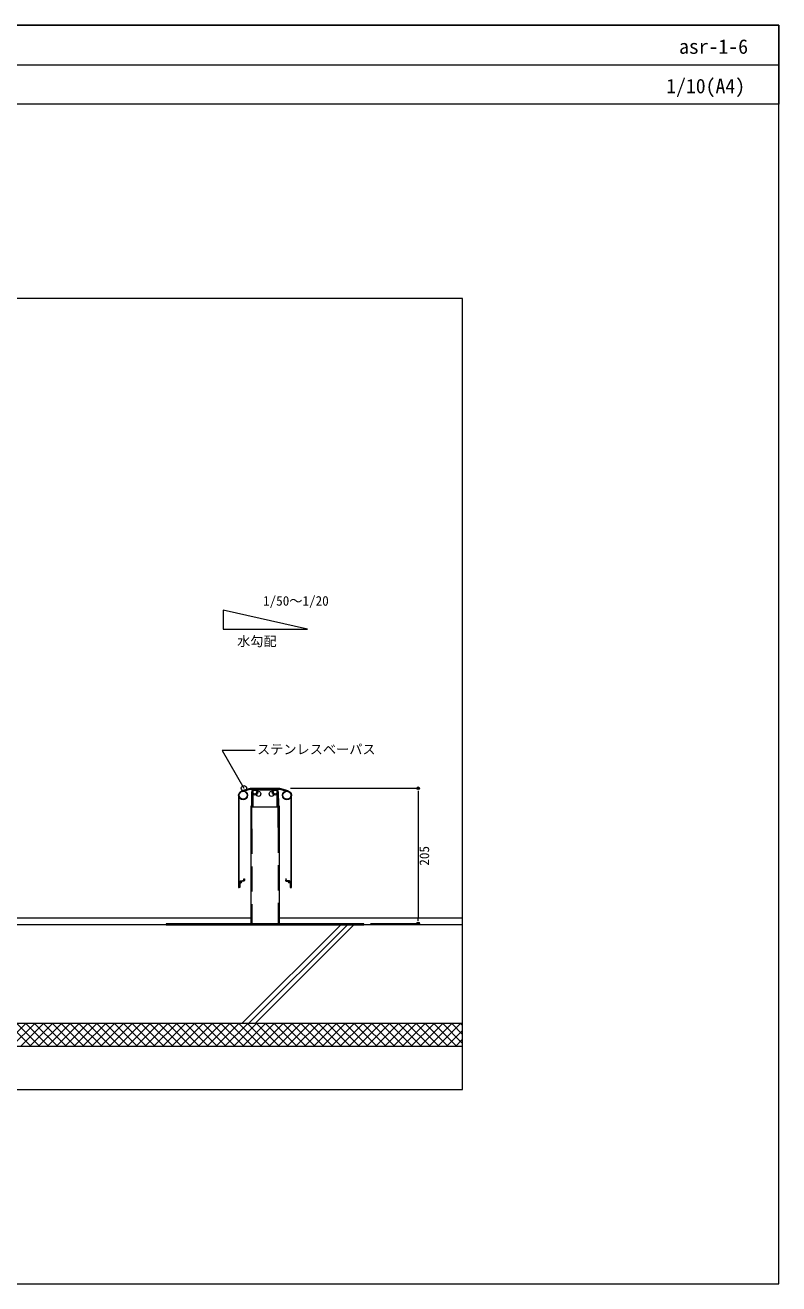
# Model space of a CAD drawing. Units: millimetres, scale not verified. Extents: x -1380 to 1380, y -955 to 955.
# Drawn here: x 236 to 1380, y -955 to 955 of the extents above; entities that cross this region are included whole.
import ezdxf
from ezdxf.enums import TextEntityAlignment as Align

# ---------------------------------------------------------------- set-up
doc = ezdxf.new("R2010")
doc.units = ezdxf.units.MM
doc.header["$LTSCALE"] = 3
doc.linetypes.add('USER1', pattern=[19.05, 12.7, -6.35])
for name, color, linetype, lineweight in [('0-0_0', 7, 'Continuous', 9), ('0-1_HATCH', 9, 'Continuous', 18), ('0-3_KUTAI', 3, 'Continuous', 18), ('0-4_BOUSUI', 1, 'Continuous', 18), ('0-5_MOJI', 7, 'Continuous', 18), ('0-6_sunpo', 7, 'Continuous', 18), ('0-8_dannnetu', 6, 'Continuous', 18), ('0-9_KANAMONO', 4, 'Continuous', 18), ('0-A_WAKU', 7, 'Continuous', 18)]:
    doc.layers.add(name, color=color, linetype=linetype, lineweight=lineweight)
doc.styles.add('ＭＳ ゴシック', font='')
doc.styles.get('ＭＳ ゴシック').set_extended_font_data('MS Gothic')

# ---------------------------------------------------------------- blocks, each defined once
blk = doc.blocks.new('_DOT')
at = {"layer": '0-0_0'}
for p, q in [((-0.5, 0), (-1, 0)), ((0.25, 0), (-0.25, 0))]:
    blk.add_line(p, q, dxfattribs=at)
blk.add_circle((0, 0), 0.25, dxfattribs=at)

msp = doc.modelspace()

# ---------------------------------------------------------------- linework, layer by layer
at = {"layer": '0-0_0', "lineweight": 18}
msp.add_line((-1380.001, 895), (1379.999, 895), dxfattribs=at)
msp.add_lwpolyline([(-900.001, -660), (899.999, -660), (899.999, 540), (-900.001, 540)], close=True, dxfattribs=at)
at = {"layer": '0-1_HATCH'}
for p, q in [((564.999, -560), (714.999, -410)), ((574.999, -560), (724.999, -410)), ((584.999, -560), (734.999, -410)), ((201.922, -595), (236.922, -560)), ((244.849, -595), (209.849, -560)), ((215.393, -595), (250.393, -560)), ((258.319, -595), (223.319, -560)), ((228.863, -595), (263.863, -560)), ((271.79, -595), (236.79, -560)), ((242.333, -595), (277.333, -560)), ((285.26, -595), (250.26, -560)), ((255.804, -595), (290.804, -560)), ((298.731, -595), (263.731, -560)), ((269.274, -595), (304.274, -560)), ((312.201, -595), (277.201, -560)), ((282.744, -595), (317.744, -560)), ((325.671, -595), (290.671, -560)), ((296.215, -595), (331.215, -560)), ((339.142, -595), (304.142, -560)), ((309.685, -595), (344.685, -560)), ((352.612, -595), (317.612, -560)), ((323.156, -595), (358.156, -560)), ((366.083, -595), (331.083, -560)), ((336.626, -595), (371.626, -560)), ((379.553, -595), (344.553, -560)), ((350.096, -595), (385.096, -560)), ((393.023, -595), (358.023, -560)), ((363.567, -595), (398.567, -560)), ((406.494, -595), (371.494, -560)), ((377.037, -595), (412.037, -560)), ((419.964, -595), (384.964, -560)), ((390.508, -595), (425.508, -560)), ((433.434, -595), (398.434, -560)), ((403.978, -595), (438.978, -560)), ((446.905, -595), (411.905, -560)), ((417.448, -595), (452.448, -560)), ((460.375, -595), (425.375, -560)), ((430.919, -595), (465.919, -560)), ((473.846, -595), (438.846, -560)), ((444.389, -595), (479.389, -560)), ((487.316, -595), (452.316, -560)), ((457.859, -595), (492.859, -560)), ((500.786, -595), (465.786, -560)), ((471.33, -595), (506.33, -560)), ((514.257, -595), (479.257, -560)), ((484.8, -595), (519.8, -560)), ((527.727, -595), (492.727, -560)), ((498.271, -595), (533.271, -560)), ((541.198, -595), (506.198, -560)), ((511.741, -595), (546.741, -560)), ((554.668, -595), (519.668, -560)), ((525.211, -595), (560.211, -560)), ((568.138, -595), (533.138, -560)), ((538.682, -595), (573.682, -560)), ((581.609, -595), (546.609, -560)), ((552.152, -595), (587.152, -560)), ((595.079, -595), (560.079, -560)), ((565.623, -595), (600.623, -560)), ((608.549, -595), (573.549, -560)), ((579.093, -595), (614.093, -560)), ((622.02, -595), (587.02, -560)), ((592.563, -595), (627.563, -560)), ((635.49, -595), (600.49, -560)), ((606.034, -595), (641.034, -560)), ((648.961, -595), (613.961, -560)), ((619.504, -595), (654.504, -560)), ((662.431, -595), (627.431, -560)), ((632.974, -595), (667.974, -560)), ((675.901, -595), (640.901, -560)), ((646.445, -595), (681.445, -560)), ((689.372, -595), (654.372, -560)), ((659.915, -595), (694.915, -560)), ((702.842, -595), (667.842, -560)), ((673.386, -595), (708.386, -560)), ((716.313, -595), (681.313, -560)), ((686.856, -595), (721.856, -560)), ((729.783, -595), (694.783, -560)), ((700.326, -595), (735.326, -560)), ((743.253, -595), (708.253, -560)), ((713.797, -595), (748.797, -560)), ((756.724, -595), (721.724, -560)), ((727.267, -595), (762.267, -560)), ((770.194, -595), (735.194, -560)), ((740.738, -595), (775.738, -560)), ((783.664, -595), (748.664, -560)), ((754.208, -595), (789.208, -560)), ((797.135, -595), (762.135, -560)), ((767.678, -595), (802.678, -560)), ((810.605, -595), (775.605, -560)), ((781.149, -595), (816.149, -560)), ((824.076, -595), (789.076, -560)), ((794.619, -595), (829.619, -560)), ((837.546, -595), (802.546, -560)), ((808.089, -595), (843.089, -560)), ((851.016, -595), (816.016, -560)), ((821.56, -595), (856.56, -560)), ((864.487, -595), (829.487, -560)), ((835.03, -595), (870.03, -560)), ((877.957, -595), (842.957, -560)), ((848.501, -595), (883.501, -560)), ((891.428, -595), (856.428, -560)), ((861.971, -595), (896.971, -560)), ((899.999, -590.101), (869.898, -560)), ((875.441, -595), (899.999, -570.442)), ((899.999, -576.63), (883.368, -560)), ((899.999, -563.16), (896.839, -560)), ((888.912, -595), (899.999, -583.913))]:
    msp.add_line(p, q, dxfattribs=at)
at = {"layer": '0-3_KUTAI'}
msp.add_line((899.999, -560), (-400.001, -560), dxfattribs=at)
msp.add_lwpolyline([(899.999, -410), (-400.001, -410), (-400.001, 40)], dxfattribs=at)
at = {"layer": '0-4_BOUSUI'}
msp.add_line((899.999, -400), (621.349, -400), dxfattribs=at)
msp.add_lwpolyline([(578.649, -400), (-346.362, -400), (-390.001, -356.36), (-390.001, -45)], dxfattribs=at)
at = {"layer": '0-5_MOJI'}
for p, q in [((664.637, 38.627), (536.258, 67.133)), ((536.258, 67.133), (536.258, 38.627)), ((536.258, 38.627), (664.637, 38.627))]:
    msp.add_line(p, q, dxfattribs=at)
msp.add_lwpolyline([(584.855, -145.654), (534.855, -145.654), (567.964, -203)], dxfattribs=at)
msp.add_circle((567.964, -203), 4, dxfattribs=at)
at = {"layer": '0-6_sunpo'}
for p, q in [((638.499, -203), (832.504, -203)), ((832.504, -211), (832.504, -400)), ((759.999, -408), (832.504, -408))]:
    msp.add_line(p, q, dxfattribs=at)
at = {"layer": '0-8_dannnetu'}
msp.add_lwpolyline([(899.999, -595), (-365.001, -595), (-365.001, -660)], dxfattribs=at)
at = {"layer": '0-9_KANAMONO'}
for p, q in [((579.999, -218.3), (579.999, -208.8)), ((581.795, -207.5), (580.191, -207.5)), ((584.499, -204.3), (615.499, -204.3)), ((615.499, -205.8), (584.499, -205.8)), ((619.807, -207.5), (618.202, -207.5)), ((581.499, -215.5), (579.999, -215.5)), ((619.999, -215.5), (618.499, -215.5)), ((639.999, -353.5), (639.999, -213.629)), ((581.499, -231.3), (618.499, -231.3)), ((562.699, -343.5), (567.649, -343.5)), ((637.299, -343.5), (632.349, -343.5)), ((560.999, -353.5), (560.999, -345.2)), ((567.649, -344.2), (562.699, -344.2)), ((632.349, -344.2), (637.299, -344.2)), ((638.999, -353.5), (638.999, -345.2))]:
    msp.add_line(p, q, dxfattribs=at)
at = {"layer": '0-9_KANAMONO', "linetype": 'USER1'}
for p, q in [((580.149, -264.358), (580.149, -408.5)), ((619.849, -262.641), (619.849, -408.5))]:
    msp.add_line(p, q, dxfattribs=at)
at = {"layer": '0-9_KANAMONO'}
for points in [[(635.067, -207.091), (622.499, -203.5), (577.499, -203.5), (564.931, -207.091)], [(565.15, -207.86), (577.611, -204.3), (622.387, -204.3), (634.847, -207.86)], [(581.499, -208.8), (581.499, -231.3), (580.811, -231.3), (580.811, -218.3), (579.999, -218.3)], [(619.999, -208.8), (619.999, -218.3), (619.187, -218.3), (619.187, -231.3), (618.499, -231.3), (618.499, -208.8)], [(559.999, -213.629), (559.999, -353.5), (560.799, -353.5), (560.799, -213.629)], [(580.149, -264.358), (580.149, -230.902), (580.811, -229.755), (579.999, -229.755), (579.999, -218.5), (579.311, -218.5), (579.311, -229.353), (578.649, -230.5), (578.649, -408.5)], [(580.811, -218.3), (579.999, -218.517), (579.999, -231.082), (580.811, -231.3)], [(579.999, -218.5), (580.811, -218.717), (580.811, -229.538), (579.999, -229.755)], [(619.187, -218.3), (619.999, -218.517), (619.999, -231.082), (619.187, -231.3)], [(619.849, -262.641), (619.849, -230.902), (619.187, -229.755), (619.999, -229.755), (619.999, -218.5), (620.687, -218.5), (620.687, -229.353), (621.349, -230.5), (621.349, -408.5)], [(619.999, -218.5), (619.187, -218.717), (619.187, -229.538), (619.999, -229.755)], [(639.199, -213.629), (639.199, -353.5), (639.999, -353.5)], [(567.949, -343.2), (567.949, -340.5), (568.649, -340.5), (568.649, -343.2)], [(632.049, -343.2), (632.049, -340.5), (631.349, -340.5), (631.349, -343.2)], [(561.699, -345.2), (561.699, -353.5), (560.999, -353.5)], [(638.299, -345.2), (638.299, -353.5), (638.999, -353.5)]]:
    msp.add_lwpolyline(points, dxfattribs=at)
msp.add_lwpolyline([(749.999, -410), (749.999, -408.5), (449.999, -408.5), (449.999, -410)], close=True, dxfattribs=at)
for centre, radius in [((566.799, -213.629), 6.8), ((566.799, -213.629), 6), ((584.499, -208.8), 4.5), ((584.499, -208.8), 3), ((615.499, -208.8), 4.5), ((615.499, -208.8), 3), ((633.199, -213.629), 6.8), ((633.199, -213.629), 6), ((562.699, -345.2), 1.7), ((567.649, -343.2), 1), ((567.649, -343.2), 0.3), ((632.349, -343.2), 1), ((632.349, -343.2), 0.3), ((637.299, -345.2), 1.7), ((562.699, -345.2), 1), ((637.299, -345.2), 1)]:
    msp.add_circle(centre, radius, dxfattribs=at)
for centre in [(590.201, -211.5), (609.797, -211.5)]:
    msp.add_ellipse(centre, major_axis=(0, -4), ratio=0.866025, dxfattribs=at)
at = {"layer": '0-A_WAKU'}
for points in [[(1379.999, 835), (-1380.001, 835), (-1380.001, 955), (1379.999, 955)], [(-1380.001, -955), (1379.999, -955), (1379.999, 955), (-1380.001, 955)]]:
    msp.add_lwpolyline(points, close=True, dxfattribs=at)

# ---------------------------------------------------------------- block references
at = {"layer": '0-6_sunpo', "xscale": 8, "yscale": 8}
for p, rotation in [((832.504, -203), 90), ((832.504, -408), 270)]:
    msp.add_blockref('_DOT', p, dxfattribs=dict(at, rotation=rotation))

# ---------------------------------------------------------------- texts
at = {"layer": '0-5_MOJI', "style": 'ＭＳ ゴシック'}
for s, p in [('1/50～1/20', (596.976, 69.678)), ('水勾配', (557.643, 8.359)), ('ステンレスベーパス', (587.855, -155.654))]:
    msp.add_text(s, height=14.66, dxfattribs=at).set_placement(p, align=Align.BOTTOM_LEFT)
at = {"layer": '0-6_sunpo', "style": 'ＭＳ ゴシック'}
msp.add_text('205', height=14.66, rotation=90, dxfattribs=at).set_placement((853.504, -320.5), align=Align.BOTTOM_LEFT)
at = {"layer": '0-A_WAKU', "style": 'ＭＳ ゴシック'}
for s, p in [('asr-1-6', (1228.552, 905)), ('1/10(A4)', (1209.06, 845))]:
    msp.add_text(s, height=21.99, dxfattribs=at).set_placement(p, align=Align.BOTTOM_LEFT)

doc.saveas('drawing.dxf')
